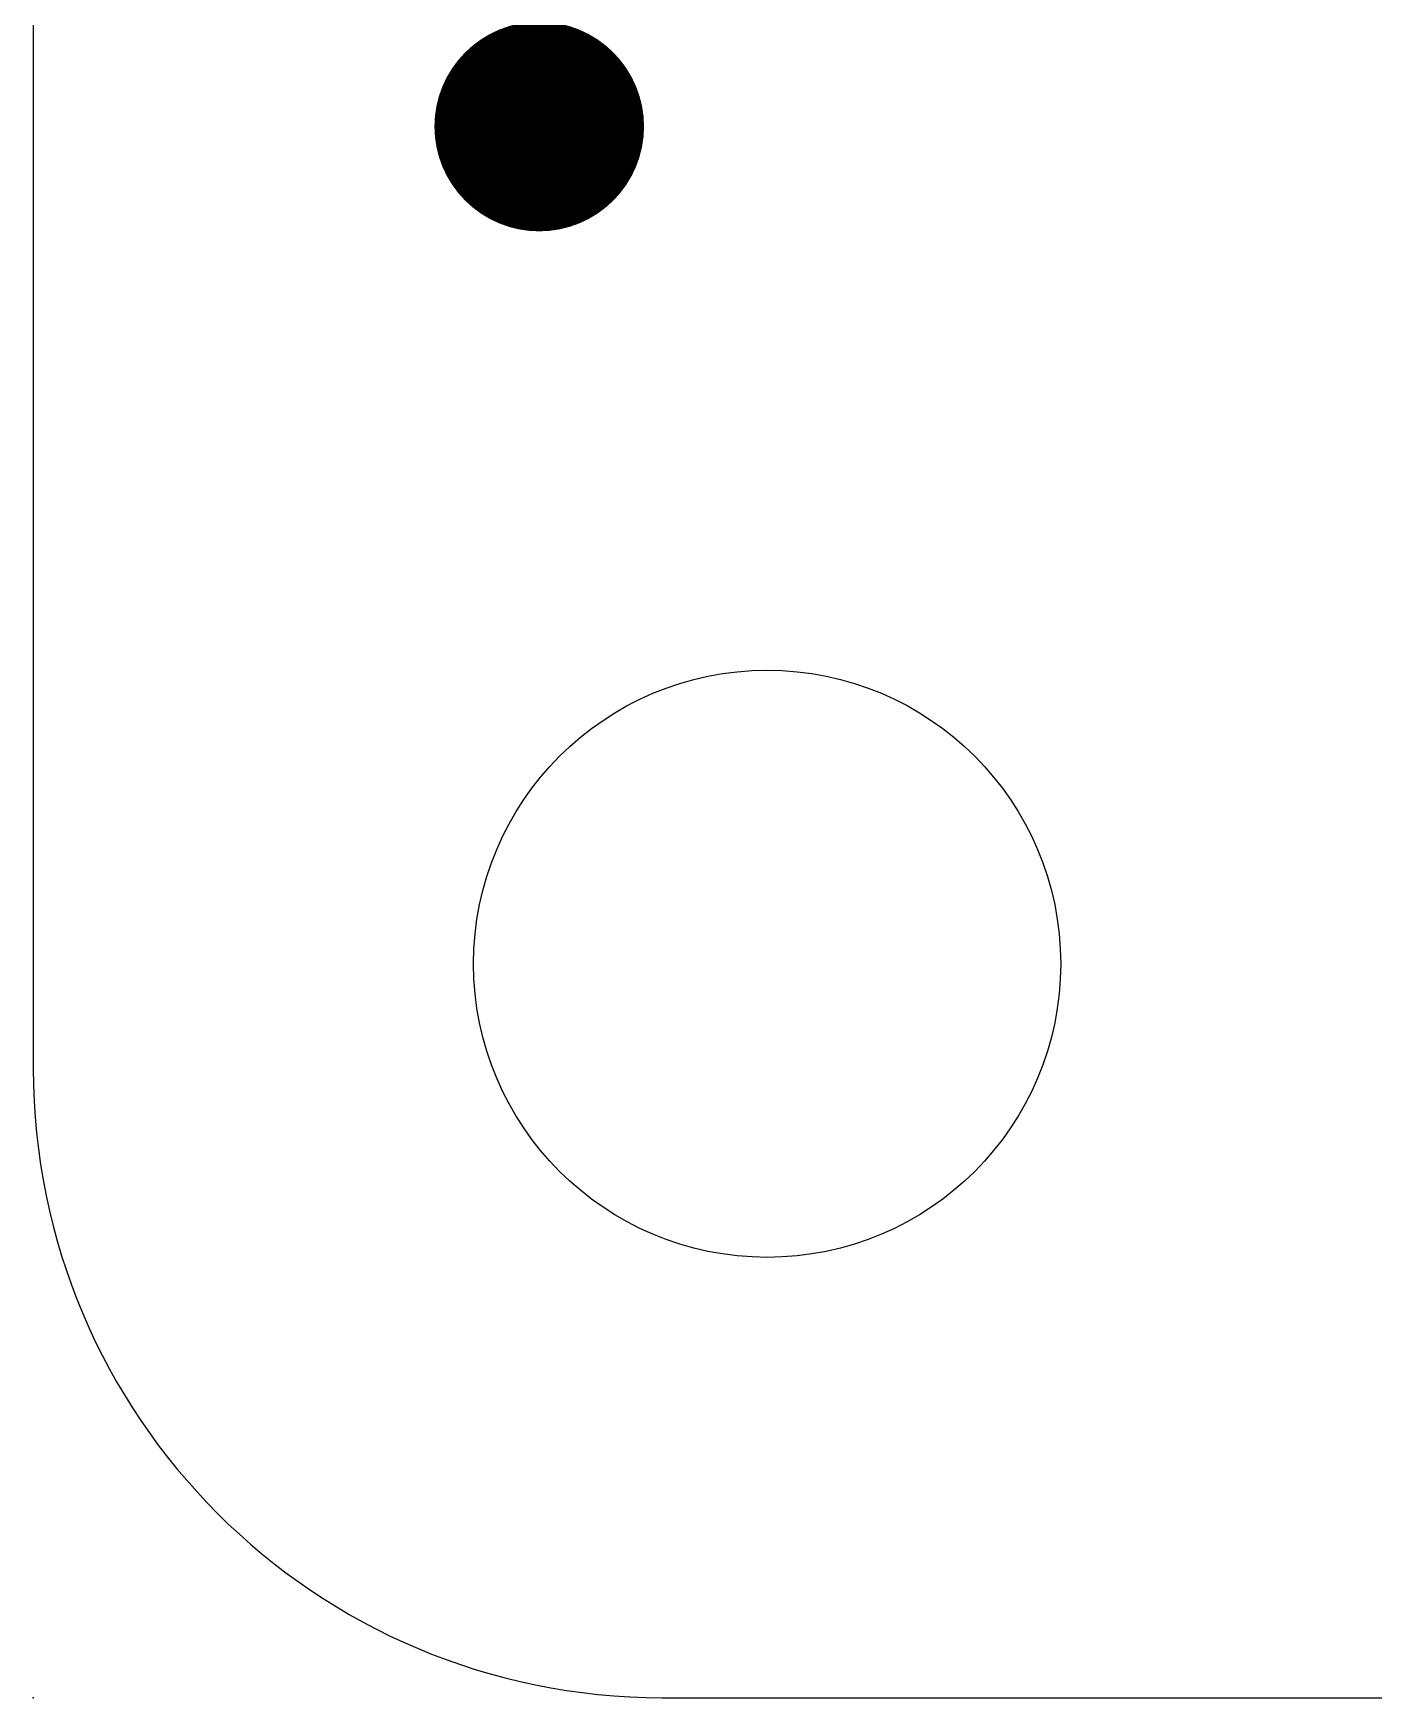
# Model space of a CAD drawing. Extents: x 0 to 70.9, y -1.3 to 55.2.
# Drawn here: x 0 to 6.39, y -1.27 to 6.67 of the extents above; entities that cross this region are included whole.
import ezdxf

# ---------------------------------------------------------------- set-up
doc = ezdxf.new("R2010")
doc.units = 0
for name, color, linetype in [('1', 12, 'CONTINUOUS'), ('20', 40, 'CONTINUOUS'), ('23', 40, 'CONTINUOUS')]:
    doc.layers.add(name, color=color, linetype=linetype)

# ---------------------------------------------------------------- blocks, each defined once
blk = doc.blocks.new('PIE')
at = {"const_width": 0.5}
blk.add_lwpolyline([(0, -0.25, 1), (0, 0.25, 1), (0, -0.25)], format="xyb", dxfattribs=at)

msp = doc.modelspace()

# ---------------------------------------------------------------- linework, layer by layer
at = {"layer": '20'}
for p, q in [((0, 52.23), (0, 1.73)), ((3, -1.27), (62, -1.27))]:
    msp.add_line(p, q, dxfattribs=at)
msp.add_circle((3.5, 2.23), 1.4, dxfattribs=at)
msp.add_arc((3, 1.73), 3, 180, 270, dxfattribs=at)
at = {"layer": '23'}
for p in [(2.413, 6.223), (0, -1.27)]:
    msp.add_point(p, dxfattribs=at)

# ---------------------------------------------------------------- block references
at = {"layer": '1'}
msp.add_blockref('PIE', (2.413, 6.223), dxfattribs=at)

doc.saveas('drawing.dxf')
